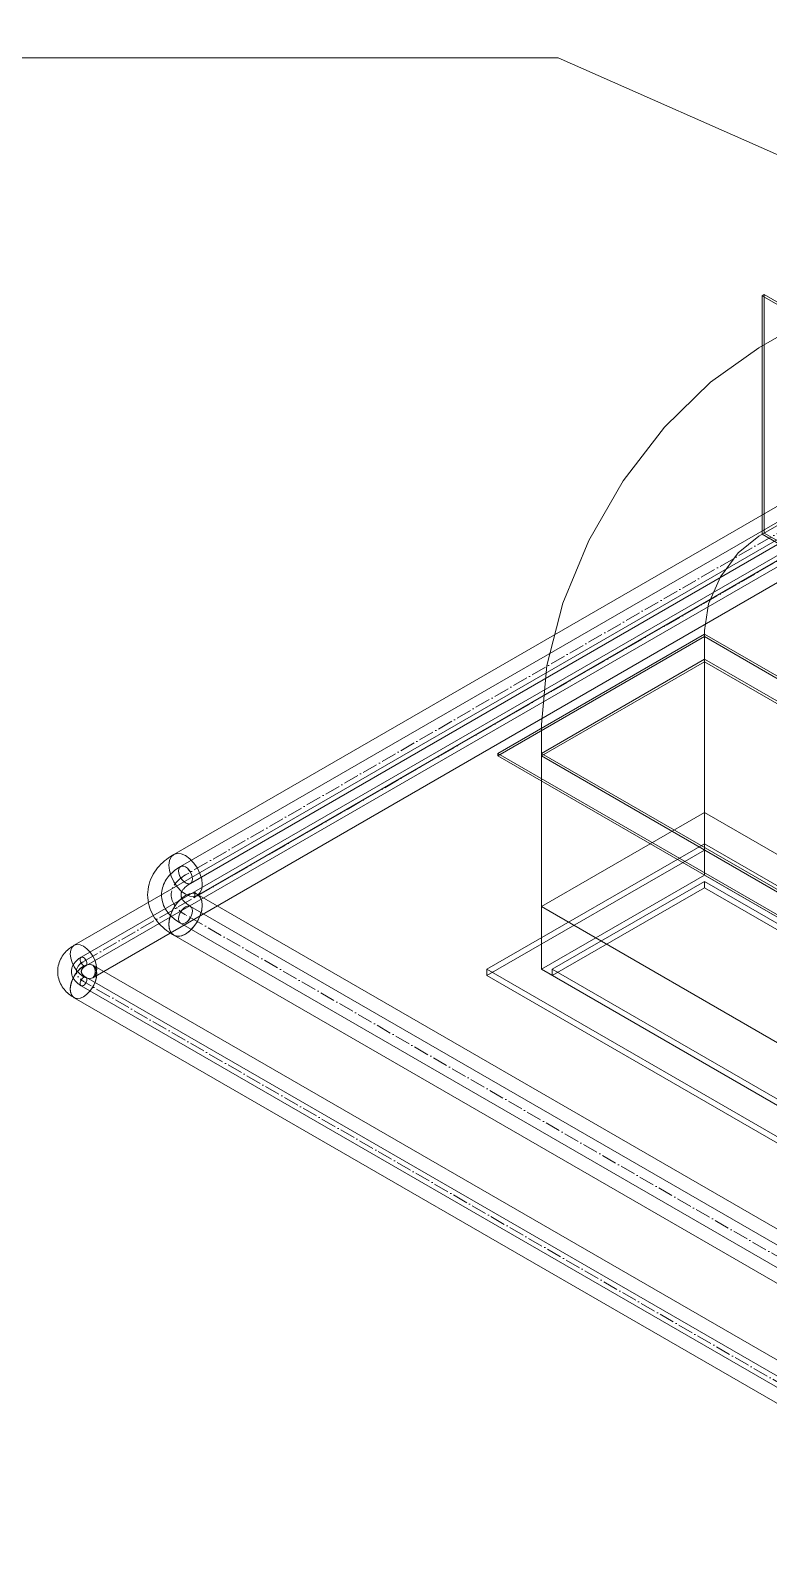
# Model space of a CAD drawing. Header units: millimetres. Extents: x -88595 to 880822, y -1054509 to -148035.
# Drawn here: x 429453 to 429934, y -323912 to -322928 of the extents above; entities that cross this region are included whole.
import ezdxf

# ---------------------------------------------------------------- set-up
doc = ezdxf.new("R2010")
doc.units = ezdxf.units.MM
doc.linetypes.add('$12$ADSK_Осевая', pattern=[14, 10, -2, 0, -2])
doc.linetypes.add('$13$ADSK_Осевая', pattern=[14, 10, -2, 0, -2])
for name, color, linetype, lineweight in [('Воздуховоды', 7, 'Continuous', 18), ('Изоляция', 7, 'Continuous', 18), ('Марки', 7, 'Continuous', 20), ('Трубопровод', 7, 'Continuous', 18), ('Трубопроводы', 7, 'Continuous', 18)]:
    doc.layers.add(name, color=color, linetype=linetype, lineweight=lineweight)

# ---------------------------------------------------------------- blocks, each defined once
blk = doc.blocks.new('$0$ADSK_МедьПайка_Отвод-гнутая труба - Отвод _гнутая труба_-V78-В_ОВ3_3')
at = {"layer": 'Трубопроводы', "color": 134, "true_color": 0x00a6a6}
for points in [[(14752.57, 13381.74, 0), (14752.82, 13381.89, 0), (14753.06, 13382.07, 0), (14753.3, 13382.27, 0), (14753.53, 13382.49, 0), (14753.76, 13382.74, 0), (14753.99, 13383.03, 0), (14754.22, 13383.35, 0), (14754.44, 13383.7, 0), (14754.66, 13384.1, 0), (14754.86, 13384.54, 0), (14755.06, 13385.02, 0), (14755.24, 13385.53, 0), (14755.41, 13386.09, 0), (14755.56, 13386.69, 0), (14755.68, 13387.33, 0), (14755.79, 13388.01, 0), (14755.87, 13388.73, 0), (14755.93, 13389.48, 0), (14755.96, 13390.26, 0), (14755.97, 13390.77, 0)], [(14757.83, 13393.36, 0), (14756.82, 13392.6, 0), (14756.19, 13391.72, 0), (14755.97, 13390.77, 0), (14756.19, 13389.82, 0), (14756.82, 13388.94, 0), (14757.83, 13388.18, 0), (14759.14, 13387.6, 0), (14760.68, 13387.23, 0), (14762.32, 13387.11, 0), (14763.96, 13387.23, 0), (14765.49, 13387.6, 0), (14766.81, 13388.18, 0)], [(14766.81, 13388.18, 0), (14767.82, 13388.94, 0), (14768.45, 13389.82, 0), (14768.67, 13390.77, 0), (14768.45, 13391.72, 0), (14767.82, 13392.6, 0), (14766.81, 13393.36, 0), (14765.49, 13393.95, 0), (14763.96, 13394.31, 0), (14762.32, 13394.44, 0), (14760.68, 13394.31, 0), (14759.14, 13393.95, 0), (14757.83, 13393.36, 0)], [(14758.92, 13370.74, 0), (14759.91, 13371.36, 0), (14760.86, 13372.05, 0), (14761.76, 13372.8, 0), (14762.61, 13373.61, 0), (14763.4, 13374.47, 0), (14764.13, 13375.38, 0), (14764.81, 13376.33, 0), (14765.42, 13377.33, 0), (14765.98, 13378.36, 0), (14766.48, 13379.42, 0), (14766.93, 13380.5, 0), (14767.32, 13381.62, 0), (14767.66, 13382.76, 0), (14767.95, 13383.92, 0), (14768.18, 13385.09, 0), (14768.37, 13386.29, 0), (14768.52, 13387.5, 0), (14768.61, 13388.73, 0), (14768.66, 13389.98, 0), (14768.67, 13390.77, 0)], [(14739.87, 13372.62, 0), (14738.71, 13372.13, 0), (14737.62, 13372.02, 0), (14736.69, 13372.31, 0), (14735.98, 13372.97, 0), (14735.53, 13373.96, 0), (14735.38, 13375.22, 0), (14735.53, 13376.65, 0), (14735.98, 13378.16, 0), (14736.69, 13379.64, 0), (14737.62, 13381, 0), (14738.71, 13382.15, 0), (14739.87, 13382.99, 0)], [(14739.87, 13382.99, 0), (14741.03, 13383.49, 0), (14742.11, 13383.6, 0), (14743.04, 13383.31, 0), (14743.76, 13382.65, 0), (14744.21, 13381.66, 0), (14744.36, 13380.4, 0), (14744.21, 13378.97, 0), (14743.76, 13377.46, 0), (14743.04, 13375.98, 0), (14742.11, 13374.62, 0), (14741.03, 13373.47, 0), (14739.87, 13372.62, 0)], [(14752.57, 13381.74, 0), (14752.31, 13381.6, 0), (14752.04, 13381.48, 0), (14751.75, 13381.37, 0), (14751.43, 13381.28, 0), (14751.1, 13381.2, 0), (14750.74, 13381.15, 0), (14750.35, 13381.11, 0), (14749.93, 13381.1, 0), (14749.48, 13381.11, 0), (14749, 13381.15, 0), (14748.48, 13381.22, 0), (14747.94, 13381.32, 0), (14747.38, 13381.46, 0), (14746.78, 13381.63, 0), (14746.16, 13381.84, 0), (14745.52, 13382.08, 0), (14744.86, 13382.37, 0), (14744.18, 13382.69, 0), (14743.49, 13383.06, 0), (14743.04, 13383.31, 0)], [(14758.92, 13370.74, 0), (14757.88, 13370.19, 0), (14756.81, 13369.71, 0), (14755.71, 13369.31, 0), (14754.59, 13368.98, 0), (14753.45, 13368.72, 0), (14752.29, 13368.54, 0), (14751.13, 13368.44, 0), (14749.96, 13368.4, 0), (14748.79, 13368.43, 0), (14747.62, 13368.53, 0), (14746.46, 13368.68, 0), (14745.29, 13368.9, 0), (14744.14, 13369.18, 0), (14742.99, 13369.51, 0), (14741.85, 13369.89, 0), (14740.72, 13370.33, 0), (14739.6, 13370.81, 0), (14738.49, 13371.34, 0), (14737.39, 13371.92, 0), (14736.69, 13372.31, 0)]]:
    blk.add_polyline3d(points, dxfattribs=at)
blk = doc.blocks.new('$0$ADSK_МедьПайка_Отвод-гнутая труба - Отвод _гнутая труба_-V77-В_ОВ3_3')
at = {"layer": 'Трубопроводы', "color": 190, "true_color": 0x8000ff}
for points in [[(14778.66, 13385.54, 0), (14778.78, 13385.62, 0), (14778.9, 13385.7, 0), (14779.02, 13385.8, 0), (14779.14, 13385.92, 0), (14779.25, 13386.04, 0), (14779.37, 13386.19, 0), (14779.48, 13386.34, 0), (14779.59, 13386.52, 0), (14779.7, 13386.72, 0), (14779.8, 13386.94, 0), (14779.9, 13387.18, 0), (14779.99, 13387.44, 0), (14780.08, 13387.72, 0), (14780.15, 13388.02, 0), (14780.21, 13388.34, 0), (14780.27, 13388.68, 0), (14780.31, 13389.03, 0), (14780.34, 13389.41, 0), (14780.35, 13389.8, 0), (14780.36, 13390.06, 0)], [(14781.29, 13391.35, 0), (14780.78, 13390.97, 0), (14780.47, 13390.53, 0), (14780.36, 13390.06, 0), (14780.47, 13389.58, 0), (14780.78, 13389.14, 0), (14781.29, 13388.76, 0), (14781.94, 13388.47, 0), (14782.71, 13388.29, 0), (14783.53, 13388.22, 0), (14784.35, 13388.29, 0), (14785.12, 13388.47, 0), (14785.78, 13388.76, 0)], [(14785.78, 13388.76, 0), (14786.28, 13389.14, 0), (14786.6, 13389.58, 0), (14786.71, 13390.06, 0), (14786.6, 13390.53, 0), (14786.28, 13390.97, 0), (14785.78, 13391.35, 0), (14785.12, 13391.64, 0), (14784.35, 13391.83, 0), (14783.53, 13391.89, 0), (14782.71, 13391.83, 0), (14781.94, 13391.64, 0), (14781.29, 13391.35, 0)], [(14781.83, 13380.04, 0), (14782.33, 13380.35, 0), (14782.8, 13380.69, 0), (14783.25, 13381.07, 0), (14783.68, 13381.47, 0), (14784.07, 13381.91, 0), (14784.44, 13382.36, 0), (14784.78, 13382.84, 0), (14785.08, 13383.33, 0), (14785.36, 13383.85, 0), (14785.61, 13384.38, 0), (14785.84, 13384.92, 0), (14786.03, 13385.48, 0), (14786.2, 13386.05, 0), (14786.35, 13386.63, 0), (14786.47, 13387.22, 0), (14786.56, 13387.82, 0), (14786.63, 13388.42, 0), (14786.68, 13389.04, 0), (14786.7, 13389.66, 0), (14786.71, 13390.06, 0)], [(14772.31, 13380.98, 0), (14771.73, 13380.74, 0), (14771.18, 13380.68, 0), (14770.72, 13380.83, 0), (14770.36, 13381.16, 0), (14770.14, 13381.65, 0), (14770.06, 13382.28, 0), (14770.14, 13382.99, 0), (14770.36, 13383.75, 0), (14770.72, 13384.49, 0), (14771.18, 13385.17, 0), (14771.73, 13385.74, 0), (14772.31, 13386.17, 0)], [(14781.83, 13380.04, 0), (14781.31, 13379.76, 0), (14780.78, 13379.53, 0), (14780.23, 13379.32, 0), (14779.67, 13379.16, 0), (14779.1, 13379.03, 0), (14778.52, 13378.94, 0), (14777.94, 13378.89, 0), (14777.35, 13378.87, 0), (14776.77, 13378.89, 0), (14776.18, 13378.93, 0), (14775.6, 13379.01, 0), (14775.02, 13379.12, 0), (14774.44, 13379.26, 0), (14773.87, 13379.42, 0), (14773.3, 13379.62, 0), (14772.73, 13379.83, 0), (14772.17, 13380.08, 0), (14771.62, 13380.34, 0), (14771.07, 13380.63, 0), (14770.72, 13380.83, 0)], [(14772.31, 13386.17, 0), (14772.89, 13386.42, 0), (14773.43, 13386.47, 0), (14773.89, 13386.33, 0), (14774.25, 13385.99, 0), (14774.48, 13385.5, 0), (14774.55, 13384.87, 0), (14774.48, 13384.16, 0), (14774.25, 13383.4, 0), (14773.89, 13382.66, 0), (14773.43, 13381.98, 0), (14772.89, 13381.41, 0), (14772.31, 13380.98, 0)], [(14778.66, 13385.54, 0), (14778.53, 13385.47, 0), (14778.39, 13385.41, 0), (14778.25, 13385.36, 0), (14778.09, 13385.31, 0), (14777.92, 13385.27, 0), (14777.74, 13385.25, 0), (14777.55, 13385.23, 0), (14777.34, 13385.22, 0), (14777.11, 13385.23, 0), (14776.87, 13385.25, 0), (14776.62, 13385.28, 0), (14776.34, 13385.33, 0), (14776.06, 13385.4, 0), (14775.76, 13385.49, 0), (14775.45, 13385.59, 0), (14775.13, 13385.71, 0), (14774.8, 13385.86, 0), (14774.46, 13386.02, 0), (14774.12, 13386.2, 0), (14773.89, 13386.33, 0)]]:
    blk.add_polyline3d(points, dxfattribs=at)
blk = doc.blocks.new('$0$ADSK_Решетка вентиляционная жалюзийная_Приточная2 - Решетка приточная_Однорядная-V114-В_ОВ3_3')
at = {"layer": 'Воздуховоды', "color": 140, "true_color": 0x1bb3e4}
for p, q in [((-10164.45, 7226.87), (-10270.51, 7165.63)), ((-9740.18, 6981.92), (-10164.45, 7226.87)), ((-10164.45, 7226.87), (-10164.45, 7186.04)), ((-10164.45, 7206.45), (-10305.87, 7124.8)), ((-9704.83, 6941.09), (-10164.45, 7206.45)), ((-10164.45, 7206.45), (-10164.45, 7202.37)), ((-10305.87, 7120.72), (-10164.45, 7202.37)), ((-10164.45, 7202.37), (-9704.83, 6937.01)), ((-10270.51, 7124.8), (-10164.45, 7186.04)), ((-10164.45, 7186.04), (-9740.18, 6941.09)), ((-10263.44, 7124.8), (-10164.45, 7181.96)), ((-10164.45, 7181.96), (-10263.44, 7124.8)), ((-10164.45, 7177.88), (-10263.44, 7120.72)), ((-10263.44, 7120.72), (-10164.45, 7177.88)), ((-10164.45, 7181.96), (-9747.25, 6941.09)), ((-10164.45, 7181.96), (-10164.45, 7177.88)), ((-9747.25, 6941.09), (-10164.45, 7181.96)), ((-10164.45, 7181.96), (-10164.45, 7177.88)), ((-9747.25, 6937.01), (-10164.45, 7177.88)), ((-10164.45, 7177.88), (-9747.25, 6937.01)), ((-10270.51, 7165.63), (-9846.25, 6920.68)), ((-10270.51, 7165.63), (-10270.51, 7124.8)), ((-10305.87, 7124.8), (-9846.25, 6859.44)), ((-10305.87, 7124.8), (-10305.87, 7120.72)), ((-9846.25, 6855.36), (-10305.87, 7120.72)), ((-9846.25, 6879.86), (-10270.51, 7124.8)), ((-9846.25, 6883.94), (-10263.44, 7124.8)), ((-10263.44, 7124.8), (-10263.44, 7120.72)), ((-10263.44, 7124.8), (-9846.25, 6883.94)), ((-10263.44, 7124.8), (-10263.44, 7120.72)), ((-10263.44, 7120.72), (-9846.25, 6879.86)), ((-9846.25, 6879.86), (-10263.44, 7120.72)), ((-9846.25, 6920.68), (-9740.18, 6981.92)), ((-9740.18, 6981.92), (-9740.18, 6941.09)), ((-9952.31, 6916.6), (-10058.38, 6977.83)), ((-10058.38, 6977.83), (-10005.35, 6841.15)), ((-9846.25, 6859.44), (-9704.83, 6941.09)), ((-9747.25, 6941.09), (-9846.25, 6883.94)), ((-9846.25, 6883.94), (-9747.25, 6941.09)), ((-9740.18, 6941.09), (-9846.25, 6879.86)), ((-9747.25, 6937.01), (-9747.25, 6941.09)), ((-9747.25, 6941.09), (-9747.25, 6937.01)), ((-9704.83, 6941.09), (-9704.83, 6937.01)), ((-9704.83, 6937.01), (-9846.25, 6855.36)), ((-9846.25, 6879.86), (-9747.25, 6937.01)), ((-9747.25, 6937.01), (-9846.25, 6879.86)), ((-9846.25, 6879.86), (-9846.25, 6920.68)), ((-10005.35, 6841.15), (-9952.31, 6916.6)), ((-9846.25, 6883.94), (-9846.25, 6879.86)), ((-9846.25, 6879.86), (-9846.25, 6883.94)), ((-9846.25, 6855.36), (-9846.25, 6859.44))]:
    blk.add_line(p, q, dxfattribs=at)
blk = doc.blocks.new('$0$ADSK_Отвод_Прямоугольный1 - Стандарт-4055408-В_ОВ3_3')
at = {"layer": 'Воздуховоды', "color": 140, "true_color": 0x1bb3e4}
for p, q in [((-10126.97, 7562.85), (-10125.55, 7563.67)), ((-9674.42, 7301.58), (-10126.97, 7562.85)), ((-10126.97, 7562.85), (-10126.97, 7407.72)), ((-10125.55, 7408.54), (-10125.55, 7563.67)), ((-10125.55, 7563.67), (-9673.01, 7302.39)), ((-10129.09, 7528.97), (-10111.41, 7539.18)), ((-10112.83, 7538.36), (-10111.41, 7539.18)), ((-10112.83, 7415.89), (-10112.83, 7538.36)), ((-10112.83, 7538.36), (-9688.56, 7293.41)), ((-10111.41, 7539.18), (-10111.41, 7416.7)), ((-10111.41, 7539.18), (-9687.15, 7294.23)), ((-9687.15, 7294.23), (-10111.41, 7539.18)), ((-10111.41, 7539.18), (-10111.41, 7416.7)), ((-10111.41, 7416.7), (-10129.09, 7406.5)), ((-10112.83, 7415.89), (-10111.41, 7416.7)), ((-9688.56, 7170.94), (-10112.83, 7415.89)), ((-9687.15, 7171.75), (-10111.41, 7416.7)), ((-10111.41, 7416.7), (-9687.15, 7171.75)), ((-10126.97, 7407.72), (-10125.55, 7408.54)), ((-10126.97, 7407.72), (-9674.42, 7146.44)), ((-9673.01, 7147.26), (-10125.55, 7408.54)), ((-10164.45, 7345.26), (-10164.45, 7324.85)), ((-10164.45, 7342.81), (-10298.8, 7265.24)), ((-10298.8, 7263.61), (-10164.45, 7341.18)), ((-9711.9, 7081.53), (-10164.45, 7342.81)), ((-10164.45, 7342.81), (-10164.45, 7341.18)), ((-10164.45, 7341.18), (-9711.9, 7079.9)), ((-10270.51, 7265.24), (-10164.45, 7326.48)), ((-10164.45, 7324.85), (-10270.51, 7263.61)), ((-10164.45, 7324.85), (-10270.51, 7263.61)), ((-10164.45, 7326.48), (-9740.18, 7081.53)), ((-10164.45, 7326.48), (-10164.45, 7324.85)), ((-10164.45, 7324.85), (-9740.18, 7079.9)), ((-9740.18, 7079.9), (-10164.45, 7324.85)), ((-9687.15, 7294.23), (-9704.83, 7284.02)), ((-9687.15, 7294.23), (-9688.56, 7293.41)), ((-9687.15, 7171.75), (-9687.15, 7294.23)), ((-9687.15, 7171.75), (-9687.15, 7294.23)), ((-9673.01, 7302.39), (-9674.42, 7301.58)), ((-9674.42, 7146.44), (-9674.42, 7301.58)), ((-9673.01, 7302.39), (-9673.01, 7147.26)), ((-9688.56, 7293.41), (-9688.56, 7170.94)), ((-10270.51, 7263.61), (-10270.51, 7284.02)), ((-10298.8, 7265.24), (-9846.25, 7003.96)), ((-10298.8, 7265.24), (-10298.8, 7263.61)), ((-9846.25, 7020.29), (-10270.51, 7265.24)), ((-10270.51, 7265.24), (-10270.51, 7263.61)), ((-9846.25, 7002.33), (-10298.8, 7263.61)), ((-9846.25, 7018.66), (-10270.51, 7263.61)), ((-10270.51, 7263.61), (-9846.25, 7018.66)), ((-9704.83, 7161.55), (-9687.15, 7171.75)), ((-9688.56, 7170.94), (-9687.15, 7171.75)), ((-9674.42, 7146.44), (-9673.01, 7147.26)), ((-9740.18, 7079.9), (-9740.18, 7100.31)), ((-9740.18, 7081.53), (-9846.25, 7020.29)), ((-9846.25, 7003.96), (-9711.9, 7081.53)), ((-9846.25, 7018.66), (-9740.18, 7079.9)), ((-9846.25, 7018.66), (-9740.18, 7079.9)), ((-9711.9, 7079.9), (-9846.25, 7002.33)), ((-9740.18, 7081.53), (-9740.18, 7079.9)), ((-9711.9, 7081.53), (-9711.9, 7079.9)), ((-9846.25, 7039.07), (-9846.25, 7018.66)), ((-9846.25, 7018.66), (-9846.25, 7020.29)), ((-9846.25, 7002.33), (-9846.25, 7003.96))]:
    blk.add_line(p, q, dxfattribs=at)
for points in [[(-10270.51, 7284.02, 0), (-10266.97, 7322.41, 0), (-10256.51, 7362.96, 0), (-10239.66, 7403.65, 0), (-10217.27, 7442.44, 0), (-10190.45, 7477.37, 0), (-10160.56, 7506.71, 0), (-10129.09, 7528.97, 0)], [(-10164.45, 7345.26, 0), (-10161.75, 7362.43, 0), (-10154.09, 7380.1, 0), (-10142.62, 7395.58, 0), (-10129.09, 7406.5, 0)], [(-9846.25, 7039.07, 0), (-9842.7, 7077.46, 0), (-9832.24, 7118.01, 0), (-9815.39, 7158.7, 0), (-9793, 7197.49, 0), (-9766.19, 7232.42, 0), (-9736.3, 7261.76, 0), (-9704.83, 7284.02, 0)], [(-9704.83, 7161.55, 0), (-9718.36, 7150.63, 0), (-9729.83, 7135.16, 0), (-9737.49, 7117.49, 0), (-9740.18, 7100.31, 0)]]:
    blk.add_polyline3d(points, dxfattribs=at)
blk = doc.blocks.new('$0$ADSK_M_Трубы - Диаметр_10-3265709-В_ОВ3_3')
at = {"layer": 'Марки'}
blk.add_line((-19808.77, 11394.76), (-18808.77, 11394.76), dxfattribs=at)

msp = doc.modelspace()

# ---------------------------------------------------------------- linework, layer by layer
at = {"layer": 'Воздуховоды', "color": 140, "true_color": 0x1bb3e4}
for p, q in [((429891.74, -323338.35), (429785.67, -323399.58)), ((430316, -323583.3), (429891.74, -323338.35)), ((429891.74, -323477.15), (429891.74, -323338.35)), ((429785.67, -323399.58), (430209.94, -323644.53)), ((429785.67, -323538.39), (429785.67, -323399.58)), ((429785.67, -323538.39), (429891.74, -323477.15)), ((429891.74, -323477.15), (430316, -323722.1)), ((430209.94, -323783.34), (429785.67, -323538.39))]:
    msp.add_line(p, q, dxfattribs=at)
at = {"layer": 'Изоляция', "color": 134, "true_color": 0x00a6a6}
for p, q in [((431123.94, -322553.04), (429546.62, -323463.7)), ((429561.97, -323490.29), (431139.29, -322579.62)), ((432601.34, -325244.41), (429561.97, -323489.63)), ((429546.62, -323516.21), (432585.99, -325271))]:
    msp.add_line(p, q, dxfattribs=at)
at = {"layer": 'Изоляция', "color": 190, "true_color": 0x8000ff}
for p, q in [((431102.86, -322586.89), (429481.88, -323522.77)), ((429494.06, -323543.86), (431115.04, -322607.98)), ((432490.72, -325265.86), (429494.06, -323535.73)), ((429481.88, -323556.82), (432478.54, -325286.94))]:
    msp.add_line(p, q, dxfattribs=at)
at = {"layer": 'Изоляция', "color": 134, "true_color": 0x00a6a6}
for points in [[(429529.65, -323489.96, 0), (429529.71, -323488.16, 0), (429529.89, -323486.38, 0), (429530.2, -323484.62, 0), (429530.62, -323482.9, 0), (429531.14, -323481.23, 0), (429531.77, -323479.61, 0), (429532.49, -323478.05, 0), (429533.29, -323476.55, 0), (429534.17, -323475.12, 0), (429535.12, -323473.75, 0), (429536.12, -323472.45, 0), (429537.18, -323471.21, 0), (429538.29, -323470.04, 0), (429539.45, -323468.93, 0), (429540.64, -323467.88, 0), (429541.87, -323466.88, 0), (429543.14, -323465.94, 0), (429544.44, -323465.05, 0), (429545.76, -323464.21, 0), (429546.62, -323463.7, 0)], [(429554.29, -323464.46, 0), (429551.49, -323463.27, 0), (429548.87, -323463.01, 0), (429546.62, -323463.7, 0), (429544.89, -323465.3, 0), (429543.81, -323467.7, 0), (429543.44, -323470.73, 0)], [(429543.44, -323470.73, 0), (429543.81, -323467.7, 0), (429544.89, -323465.3, 0), (429546.62, -323463.7, 0), (429548.87, -323463.01, 0), (429551.49, -323463.27, 0), (429554.29, -323464.46, 0)], [(429565.15, -323483.26, 0), (429564.78, -323479.8, 0), (429563.69, -323476.16, 0), (429561.97, -323472.56, 0), (429559.72, -323469.27, 0), (429557.1, -323466.51, 0), (429554.29, -323464.46, 0)], [(429554.29, -323464.46, 0), (429557.1, -323466.51, 0), (429559.72, -323469.27, 0), (429561.97, -323472.56, 0), (429563.69, -323476.16, 0), (429564.78, -323479.8, 0), (429565.15, -323483.26, 0)], [(429543.44, -323470.73, 0), (429543.81, -323474.19, 0), (429544.89, -323477.84, 0), (429546.62, -323481.43, 0), (429548.87, -323484.72, 0), (429551.49, -323487.48, 0), (429554.29, -323489.53, 0)], [(429554.29, -323489.53, 0), (429551.49, -323487.48, 0), (429548.87, -323484.72, 0), (429546.62, -323481.43, 0), (429544.89, -323477.84, 0), (429543.81, -323474.19, 0), (429543.44, -323470.73, 0)], [(429554.29, -323489.53, 0), (429557.1, -323490.72, 0), (429559.72, -323490.98, 0), (429561.97, -323490.29, 0), (429563.69, -323488.69, 0), (429564.78, -323486.29, 0), (429565.15, -323483.26, 0)], [(429565.15, -323483.26, 0), (429564.78, -323486.29, 0), (429563.69, -323488.69, 0), (429561.97, -323490.29, 0), (429559.72, -323490.98, 0), (429557.1, -323490.72, 0), (429554.29, -323489.53, 0)], [(429529.65, -323489.96, 0), (429529.71, -323491.75, 0), (429529.89, -323493.53, 0), (429530.2, -323495.29, 0), (429530.62, -323497.01, 0), (429531.14, -323498.68, 0), (429531.77, -323500.31, 0), (429532.49, -323501.87, 0), (429533.29, -323503.37, 0), (429534.17, -323504.8, 0), (429535.12, -323506.16, 0), (429536.12, -323507.47, 0), (429537.18, -323508.7, 0), (429538.29, -323509.87, 0), (429539.45, -323510.99, 0), (429540.64, -323512.04, 0), (429541.87, -323513.03, 0), (429543.14, -323513.98, 0), (429544.44, -323514.87, 0), (429545.76, -323515.71, 0), (429546.62, -323516.21, 0)], [(429554.29, -323490.39, 0), (429551.88, -323492.1, 0), (429549.58, -323494.35, 0), (429547.53, -323497.03, 0), (429545.81, -323500.01, 0), (429544.51, -323503.13, 0), (429543.71, -323506.24, 0), (429543.44, -323509.19, 0)], [(429543.44, -323509.19, 0), (429543.81, -323505.73, 0), (429544.89, -323502.08, 0), (429546.62, -323498.49, 0), (429548.87, -323495.2, 0), (429551.49, -323492.44, 0), (429554.29, -323490.39, 0)], [(429565.15, -323496.65, 0), (429564.88, -323494.02, 0), (429564.07, -323491.83, 0), (429562.78, -323490.2, 0), (429561.06, -323489.21, 0), (429559, -323488.91, 0), (429556.71, -323489.31, 0), (429554.29, -323490.39, 0)], [(429554.29, -323490.39, 0), (429557.1, -323489.19, 0), (429559.72, -323488.93, 0), (429561.97, -323489.63, 0), (429563.69, -323491.23, 0), (429564.78, -323493.62, 0), (429565.15, -323496.65, 0)], [(429559.88, -323488.02, 0), (429559.9, -323488.05, 0), (429559.95, -323488.11, 0), (429560.04, -323488.21, 0), (429560.18, -323488.34, 0), (429560.36, -323488.51, 0), (429560.58, -323488.7, 0), (429560.86, -323488.9, 0), (429561.18, -323489.13, 0), (429561.55, -323489.37, 0), (429561.96, -323489.62, 0), (429561.97, -323489.63, 0)], [(429560.35, -323489.96, 0), (429560.33, -323489.63, 0), (429560.3, -323489.31, 0), (429560.25, -323489.01, 0), (429560.18, -323488.75, 0), (429560.11, -323488.51, 0), (429560.04, -323488.32, 0), (429559.97, -323488.18, 0), (429559.92, -323488.08, 0), (429559.89, -323488.03, 0), (429559.88, -323488.02, 0)], [(429560.35, -323489.96, 0), (429560.33, -323490.29, 0), (429560.3, -323490.6, 0), (429560.25, -323490.9, 0), (429560.18, -323491.17, 0), (429560.11, -323491.4, 0), (429560.04, -323491.59, 0), (429559.97, -323491.74, 0), (429559.92, -323491.83, 0), (429559.89, -323491.88, 0), (429559.88, -323491.89, 0)], [(429559.88, -323491.89, 0), (429559.9, -323491.87, 0), (429559.95, -323491.81, 0), (429560.04, -323491.71, 0), (429560.18, -323491.57, 0), (429560.36, -323491.41, 0), (429560.58, -323491.22, 0), (429560.86, -323491.01, 0), (429561.18, -323490.78, 0), (429561.55, -323490.54, 0), (429561.96, -323490.3, 0), (429561.97, -323490.29, 0)], [(429554.29, -323515.45, 0), (429556.71, -323513.74, 0), (429559.01, -323511.49, 0), (429561.06, -323508.81, 0), (429562.78, -323505.83, 0), (429564.07, -323502.71, 0), (429564.88, -323499.6, 0), (429565.15, -323496.65, 0)], [(429565.15, -323496.65, 0), (429564.78, -323500.11, 0), (429563.69, -323503.76, 0), (429561.97, -323507.35, 0), (429559.72, -323510.64, 0), (429557.1, -323513.4, 0), (429554.29, -323515.45, 0)], [(429543.44, -323509.19, 0), (429543.71, -323511.82, 0), (429544.52, -323514, 0), (429545.81, -323515.63, 0), (429547.53, -323516.63, 0), (429549.59, -323516.93, 0), (429551.88, -323516.53, 0), (429554.29, -323515.45, 0)], [(429554.29, -323515.45, 0), (429551.49, -323516.65, 0), (429548.87, -323516.91, 0), (429546.62, -323516.21, 0), (429544.89, -323514.61, 0), (429543.81, -323512.22, 0), (429543.44, -323509.19, 0)]]:
    msp.add_polyline3d(points, dxfattribs=at)
at = {"layer": 'Изоляция', "color": 190, "true_color": 0x8000ff}
for points in [[(429471.14, -323539.79, 0), (429471.18, -323538.59, 0), (429471.31, -323537.39, 0), (429471.51, -323536.21, 0), (429471.8, -323535.06, 0), (429472.15, -323533.94, 0), (429472.56, -323532.86, 0), (429473.04, -323531.83, 0), (429473.56, -323530.85, 0), (429474.14, -323529.92, 0), (429474.75, -323529.03, 0), (429475.39, -323528.2, 0), (429476.07, -323527.41, 0), (429476.77, -323526.67, 0), (429477.5, -323525.97, 0), (429478.24, -323525.31, 0), (429479, -323524.7, 0), (429479.77, -323524.12, 0), (429480.56, -323523.58, 0), (429481.37, -323523.07, 0), (429481.88, -323522.77, 0)], [(429487.97, -323523.37, 0), (429485.74, -323522.42, 0), (429483.66, -323522.22, 0), (429481.88, -323522.77, 0), (429480.51, -323524.04, 0), (429479.65, -323525.94, 0), (429479.36, -323528.34, 0)], [(429479.36, -323528.34, 0), (429479.65, -323525.94, 0), (429480.51, -323524.04, 0), (429481.88, -323522.77, 0), (429483.66, -323522.22, 0), (429485.74, -323522.42, 0), (429487.97, -323523.37, 0)], [(429496.58, -323538.28, 0), (429496.28, -323535.54, 0), (429495.42, -323532.65, 0), (429494.06, -323529.8, 0), (429492.27, -323527.19, 0), (429490.2, -323525, 0), (429487.97, -323523.37, 0)], [(429487.97, -323523.37, 0), (429490.2, -323525, 0), (429492.27, -323527.19, 0), (429494.06, -323529.8, 0), (429495.42, -323532.65, 0), (429496.28, -323535.54, 0), (429496.58, -323538.28, 0)], [(429479.36, -323528.34, 0), (429479.65, -323531.09, 0), (429480.51, -323533.98, 0), (429481.88, -323536.83, 0), (429483.66, -323539.44, 0), (429485.74, -323541.63, 0), (429487.97, -323543.25, 0)], [(429487.97, -323543.25, 0), (429485.74, -323541.63, 0), (429483.66, -323539.44, 0), (429481.88, -323536.83, 0), (429480.51, -323533.98, 0), (429479.65, -323531.09, 0), (429479.36, -323528.34, 0)], [(429471.14, -323539.79, 0), (429471.18, -323541, 0), (429471.31, -323542.2, 0), (429471.51, -323543.38, 0), (429471.8, -323544.53, 0), (429472.15, -323545.65, 0), (429472.56, -323546.72, 0), (429473.04, -323547.76, 0), (429473.56, -323548.74, 0), (429474.14, -323549.67, 0), (429474.75, -323550.56, 0), (429475.39, -323551.39, 0), (429476.07, -323552.18, 0), (429476.77, -323552.92, 0), (429477.5, -323553.62, 0), (429478.24, -323554.27, 0), (429479, -323554.89, 0), (429479.77, -323555.47, 0), (429480.56, -323556.01, 0), (429481.37, -323556.51, 0), (429481.88, -323556.82, 0)], [(429487.97, -323536.33, 0), (429486.05, -323537.69, 0), (429484.23, -323539.48, 0), (429482.6, -323541.6, 0), (429481.24, -323543.97, 0), (429480.21, -323546.44, 0), (429479.57, -323548.91, 0), (429479.36, -323551.25, 0)], [(429479.36, -323551.25, 0), (429479.65, -323548.5, 0), (429480.51, -323545.61, 0), (429481.88, -323542.76, 0), (429483.66, -323540.15, 0), (429485.74, -323537.96, 0), (429487.97, -323536.33, 0)], [(429496.58, -323541.3, 0), (429496.36, -323539.22, 0), (429495.72, -323537.48, 0), (429494.7, -323536.19, 0), (429493.33, -323535.4, 0), (429491.7, -323535.16, 0), (429489.88, -323535.48, 0), (429487.97, -323536.33, 0)], [(429487.97, -323536.33, 0), (429490.2, -323535.39, 0), (429492.27, -323535.18, 0), (429494.06, -323535.73, 0), (429495.42, -323537, 0), (429496.28, -323538.9, 0), (429496.58, -323541.3, 0)], [(429487.97, -323543.25, 0), (429490.2, -323544.2, 0), (429492.27, -323544.41, 0), (429494.06, -323543.86, 0), (429495.42, -323542.59, 0), (429496.28, -323540.69, 0), (429496.58, -323538.28, 0)], [(429496.58, -323538.28, 0), (429496.28, -323540.69, 0), (429495.42, -323542.59, 0), (429494.06, -323543.86, 0), (429492.27, -323544.41, 0), (429490.2, -323544.2, 0), (429487.97, -323543.25, 0)], [(429487.97, -323556.22, 0), (429489.88, -323554.86, 0), (429491.7, -323553.07, 0), (429493.34, -323550.95, 0), (429494.7, -323548.59, 0), (429495.72, -323546.11, 0), (429496.36, -323543.64, 0), (429496.58, -323541.3, 0)], [(429496.58, -323541.3, 0), (429496.28, -323544.05, 0), (429495.42, -323546.94, 0), (429494.06, -323549.79, 0), (429492.27, -323552.4, 0), (429490.2, -323554.59, 0), (429487.97, -323556.22, 0)], [(429493.92, -323535.65, 0), (429493.93, -323535.65, 0), (429493.97, -323535.68, 0), (429494.04, -323535.72, 0), (429494.06, -323535.73, 0)], [(429495.49, -323539.79, 0), (429495.48, -323539.32, 0), (429495.43, -323538.85, 0), (429495.35, -323538.4, 0), (429495.25, -323537.98, 0), (429495.12, -323537.58, 0), (429494.98, -323537.22, 0), (429494.83, -323536.9, 0), (429494.68, -323536.62, 0), (429494.53, -323536.37, 0), (429494.39, -323536.17, 0), (429494.27, -323536, 0), (429494.15, -323535.87, 0), (429494.06, -323535.78, 0), (429493.99, -323535.71, 0), (429493.94, -323535.67, 0), (429493.92, -323535.65, 0), (429493.92, -323535.65, 0)], [(429495.49, -323539.79, 0), (429495.48, -323540.27, 0), (429495.43, -323540.74, 0), (429495.35, -323541.19, 0), (429495.25, -323541.61, 0), (429495.12, -323542.01, 0), (429494.98, -323542.37, 0), (429494.83, -323542.69, 0), (429494.68, -323542.97, 0), (429494.53, -323543.21, 0), (429494.39, -323543.42, 0), (429494.27, -323543.58, 0), (429494.15, -323543.72, 0), (429494.06, -323543.81, 0), (429493.99, -323543.88, 0), (429493.94, -323543.92, 0), (429493.92, -323543.94, 0), (429493.92, -323543.94, 0)], [(429493.92, -323543.94, 0), (429493.93, -323543.93, 0), (429493.97, -323543.91, 0), (429494.04, -323543.87, 0), (429494.06, -323543.86, 0)], [(429479.36, -323551.25, 0), (429479.57, -323553.33, 0), (429480.21, -323555.07, 0), (429481.24, -323556.36, 0), (429482.6, -323557.15, 0), (429484.23, -323557.39, 0), (429486.05, -323557.07, 0), (429487.97, -323556.22, 0)], [(429487.97, -323556.22, 0), (429485.74, -323557.16, 0), (429483.66, -323557.37, 0), (429481.88, -323556.82, 0), (429480.51, -323555.55, 0), (429479.65, -323553.65, 0), (429479.36, -323551.25, 0)]]:
    msp.add_polyline3d(points, dxfattribs=at)
at = {"layer": 'Марки'}
msp.add_line((430201.32, -323124.42), (429796.6, -322945.48), dxfattribs=at)
at = {"layer": 'Трубопровод', "color": 134, "true_color": 0x00a6a6}
for p, q in [((431128.44, -322560.83), (429551.12, -323471.5)), ((429557.47, -323482.49), (431134.79, -322571.83)), ((432596.84, -325252.2), (429557.47, -323497.42)), ((429551.12, -323508.42), (432590.49, -325263.2))]:
    msp.add_line(p, q, dxfattribs=at)
at = {"layer": 'Трубопровод', "color": 134, "linetype": '$12$ADSK_Осевая', "true_color": 0x00a6a6}
for p, q in [((431131.61, -322566.33), (429554.29, -323477)), ((431131.61, -322566.33), (429554.29, -323477)), ((432593.67, -325257.7), (429554.29, -323502.92)), ((432593.67, -325257.7), (429554.29, -323502.92))]:
    msp.add_line(p, q, dxfattribs=at)
at = {"layer": 'Трубопровод', "color": 190, "true_color": 0x8000ff}
for p, q in [((431107.36, -322594.69), (429486.38, -323530.56)), ((429489.56, -323536.06), (431110.54, -322600.19)), ((432486.22, -325273.65), (429489.56, -323543.53)), ((429486.38, -323549.02), (432483.04, -325279.15))]:
    msp.add_line(p, q, dxfattribs=at)
at = {"layer": 'Трубопровод', "color": 190, "linetype": '$12$ADSK_Осевая', "true_color": 0x8000ff}
for p, q in [((431108.95, -322597.44), (429487.97, -323533.31)), ((431108.95, -322597.44), (429487.97, -323533.31)), ((432484.63, -325276.4), (429487.97, -323546.28)), ((432484.63, -325276.4), (429487.97, -323546.28))]:
    msp.add_line(p, q, dxfattribs=at)
at = {"layer": 'Трубопровод', "color": 134, "true_color": 0x00a6a6}
for points in [[(429554.29, -323471.81, 0), (429553.13, -323471.32, 0), (429552.05, -323471.21, 0), (429551.12, -323471.5, 0), (429550.41, -323472.16, 0), (429549.96, -323473.15, 0), (429549.8, -323474.4, 0)], [(429549.8, -323474.4, 0), (429549.96, -323475.83, 0), (429550.41, -323477.34, 0), (429551.12, -323478.83, 0), (429552.05, -323480.19, 0), (429553.13, -323481.33, 0), (429554.29, -323482.18, 0)], [(429558.78, -323479.59, 0), (429558.63, -323478.16, 0), (429558.18, -323476.65, 0), (429557.47, -323475.16, 0), (429556.54, -323473.8, 0), (429555.46, -323472.66, 0), (429554.29, -323471.81, 0)], [(429554.29, -323482.18, 0), (429555.46, -323482.67, 0), (429556.54, -323482.78, 0), (429557.47, -323482.49, 0), (429558.18, -323481.83, 0), (429558.63, -323480.84, 0), (429558.78, -323479.59, 0)], [(429549.8, -323505.51, 0), (429549.96, -323504.08, 0), (429550.41, -323502.57, 0), (429551.12, -323501.09, 0), (429552.05, -323499.73, 0), (429553.13, -323498.58, 0), (429554.29, -323497.73, 0)], [(429554.29, -323497.73, 0), (429555.46, -323497.24, 0), (429556.54, -323497.13, 0), (429557.47, -323497.42, 0), (429558.18, -323498.08, 0), (429558.63, -323499.07, 0), (429558.78, -323500.33, 0)], [(429558.78, -323500.33, 0), (429558.63, -323501.76, 0), (429558.18, -323503.27, 0), (429557.47, -323504.75, 0), (429556.54, -323506.11, 0), (429555.46, -323507.26, 0), (429554.29, -323508.1, 0)], [(429554.29, -323508.1, 0), (429553.13, -323508.6, 0), (429552.05, -323508.71, 0), (429551.12, -323508.42, 0), (429550.41, -323507.76, 0), (429549.96, -323506.77, 0), (429549.8, -323505.51, 0)]]:
    msp.add_polyline3d(points, dxfattribs=at)
at = {"layer": 'Трубопровод', "color": 190, "true_color": 0x8000ff}
for points in [[(429487.97, -323530.72, 0), (429487.39, -323530.47, 0), (429486.85, -323530.42, 0), (429486.38, -323530.56, 0), (429486.02, -323530.89, 0), (429485.8, -323531.39, 0), (429485.72, -323532.02, 0)], [(429485.72, -323532.02, 0), (429485.8, -323532.73, 0), (429486.02, -323533.49, 0), (429486.38, -323534.23, 0), (429486.85, -323534.91, 0), (429487.39, -323535.48, 0), (429487.97, -323535.91, 0)], [(429490.21, -323534.61, 0), (429490.14, -323533.89, 0), (429489.91, -323533.14, 0), (429489.56, -323532.4, 0), (429489.09, -323531.72, 0), (429488.55, -323531.14, 0), (429487.97, -323530.72, 0)], [(429485.72, -323547.57, 0), (429485.8, -323546.86, 0), (429486.02, -323546.1, 0), (429486.38, -323545.36, 0), (429486.85, -323544.68, 0), (429487.39, -323544.11, 0), (429487.97, -323543.68, 0)], [(429487.97, -323535.91, 0), (429488.55, -323536.15, 0), (429489.09, -323536.21, 0), (429489.56, -323536.06, 0), (429489.91, -323535.73, 0), (429490.14, -323535.24, 0), (429490.21, -323534.61, 0)], [(429487.97, -323543.68, 0), (429488.55, -323543.44, 0), (429489.09, -323543.38, 0), (429489.56, -323543.53, 0), (429489.91, -323543.86, 0), (429490.14, -323544.35, 0), (429490.21, -323544.98, 0)], [(429487.97, -323548.87, 0), (429487.39, -323549.11, 0), (429486.85, -323549.17, 0), (429486.38, -323549.02, 0), (429486.02, -323548.69, 0), (429485.8, -323548.2, 0), (429485.72, -323547.57, 0)], [(429490.21, -323544.98, 0), (429490.14, -323545.69, 0), (429489.91, -323546.45, 0), (429489.56, -323547.19, 0), (429489.09, -323547.87, 0), (429488.55, -323548.44, 0), (429487.97, -323548.87, 0)]]:
    msp.add_polyline3d(points, dxfattribs=at)
at = {"layer": 'Трубопроводы', "color": 134, "linetype": '$13$ADSK_Осевая', "true_color": 0x00a6a6}
msp.add_ellipse((429576.75, -323489.96), major_axis=(31.75, 0), ratio=0.57735, start_param=2.356194, end_param=3.926991, dxfattribs=at)
at = {"layer": 'Трубопроводы', "color": 190, "linetype": '$13$ADSK_Осевая', "true_color": 0x8000ff}
msp.add_ellipse((429499.19, -323539.79), major_axis=(15.88, 0), ratio=0.57735, start_param=2.356194, end_param=3.926991, dxfattribs=at)

# ---------------------------------------------------------------- block references
at = {"layer": 'Воздуховоды', "color": 140, "true_color": 0x1bb3e4}
for name in ['$0$ADSK_Отвод_Прямоугольный1 - Стандарт-4055408-В_ОВ3_3', '$0$ADSK_Решетка вентиляционная жалюзийная_Приточная2 - Решетка приточная_Однорядная-V114-В_ОВ3_3']:
    msp.add_blockref(name, (440056.18, -330663.19), dxfattribs=at)
at = {"layer": 'Марки'}
msp.add_blockref('$0$ADSK_M_Трубы - Диаметр_10-3265709-В_ОВ3_3', (448605.36, -334340.24), dxfattribs=at)
at = {"layer": 'Трубопроводы', "color": 134, "true_color": 0x00a6a6, "rotation": 240}
msp.add_blockref('$0$ADSK_МедьПайка_Отвод-гнутая труба - Отвод _гнутая труба_-V78-В_ОВ3_3', (425338.71, -304022.99), dxfattribs=at)
at = {"layer": 'Трубопроводы', "color": 190, "true_color": 0x8000ff, "rotation": 240}
msp.add_blockref('$0$ADSK_МедьПайка_Отвод-гнутая труба - Отвод _гнутая труба_-V77-В_ОВ3_3', (425283.6, -304048.33), dxfattribs=at)

doc.saveas('drawing.dxf')
